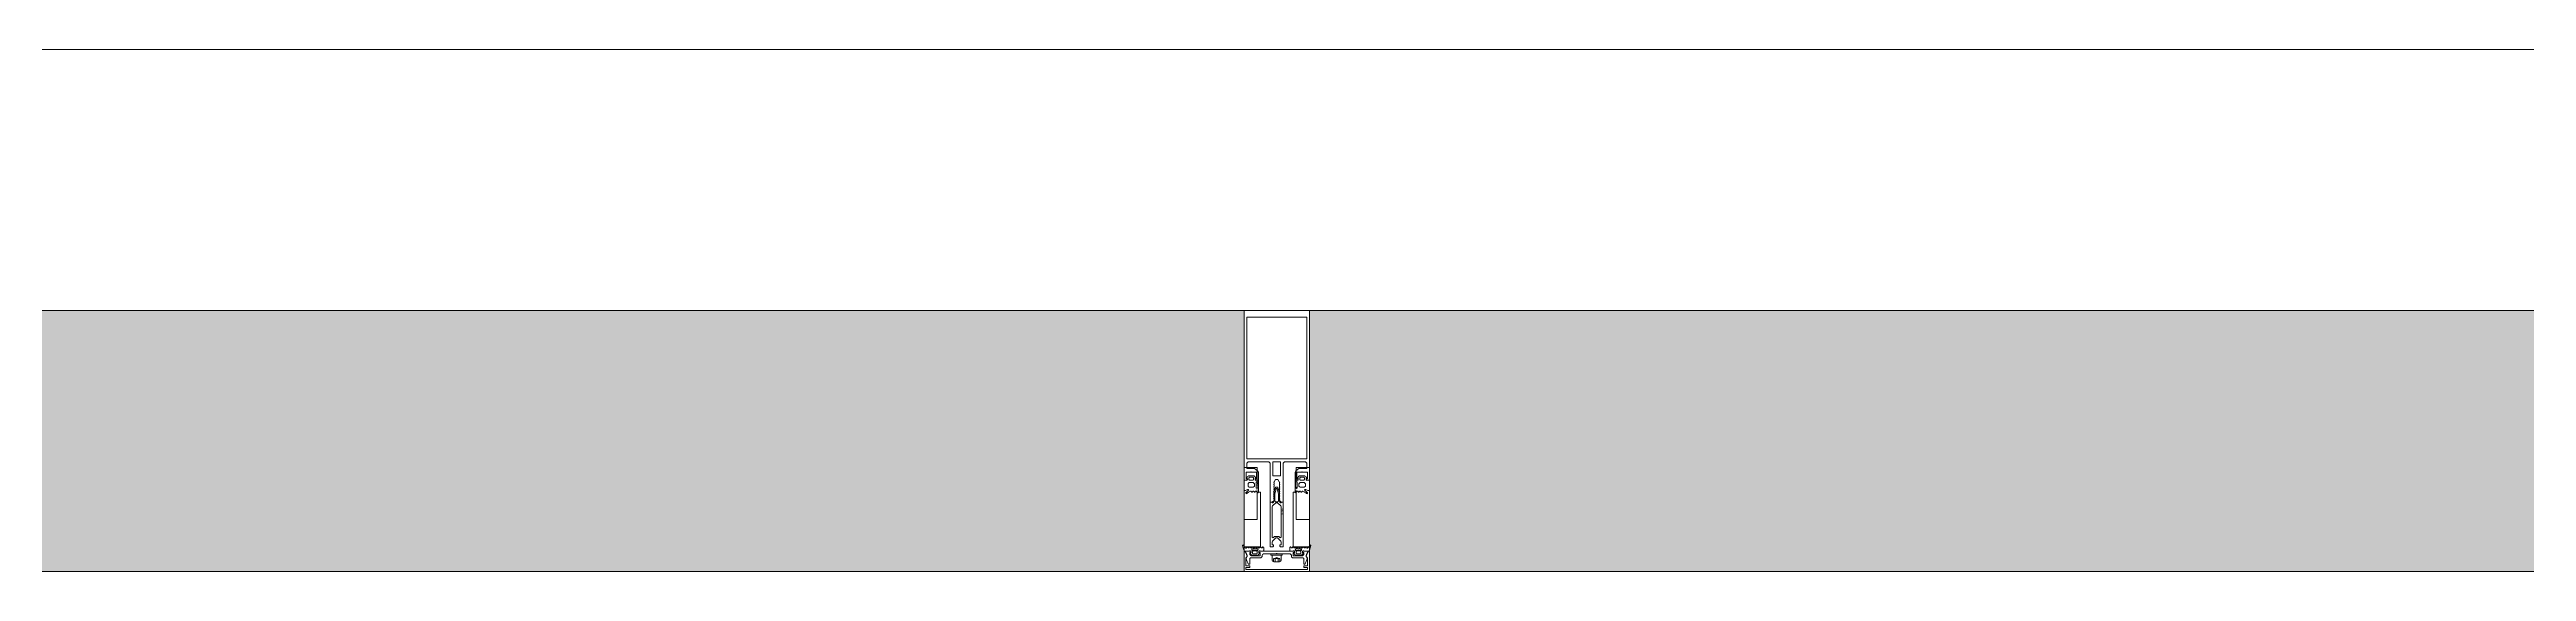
# Model space of a CAD drawing. Header units: millimetres. Extents: x -68946 to 690821, y -552984 to 293768.
# Drawn here: x 121823 to 123720, y -218781 to -218381 of the extents above; entities that cross this region are included whole.
import ezdxf

# ---------------------------------------------------------------- set-up
doc = ezdxf.new("R2010")
doc.units = ezdxf.units.MM
doc.linetypes.add('ADSK_Линия сетки', pattern=[2500, 2000, -250, 0, -250])
for name, color, linetype, lineweight in [('A-FLOR-____-OTLN', 250, 'Continuous', 9), ('A-GLAZ-____-OTLN', 250, 'Continuous', 5), ('A-GLAZ-CURT-OTLN', 250, 'Continuous', 5), ('A-GLAZ-CWMG-MCUT', 250, 'Continuous', 9), ('A-GLAZ-CWMG-OTLN', 250, 'Continuous', 5), ('G-XREF-____-OTLN', 250, 'Continuous', 9), ('I-WALL-____-OTLN', 250, 'Continuous', 9), ('S-GRID-____-OTLN', 250, 'Continuous', 9)]:
    doc.layers.add(name, color=color, linetype=linetype, lineweight=lineweight)
doc.styles.add('Arial', font='arial.ttf', dxfattribs={"height": 1})

# ---------------------------------------------------------------- blocks, each defined once
blk = doc.blocks.new('PNS_Панель прямоугольная2 - Нр_Стекло - 40мм-V46-АР1_Маркировочный план 3 этажа секция 2_3')
at = {"layer": 'A-GLAZ-____-OTLN'}
h = blk.add_hatch(dxfattribs=at)
h.set_pattern_fill('FP_28', color=256, style=0, pattern_type=2)
h.set_pattern_definition([(45, (-94292.5, -39714.82), (-282.8427, 282.8427), [200, -600]), (45, (-94492.5, -39814.82), (-282.8427, 282.8427), [600, -200]), (45, (-94092.5, -39914.82), (-282.8427, 282.8427), [200, -600])])
h.paths.add_polyline_path([(-492.5, 28.1), (-495.2, 28.1), (-494.2, 30)])
h.paths.add_polyline_path([(-502.5, 0), (-492.5, 0), (-492.5, 24.3), (-495.2, 22.9), (-495.5, 25.7), (-492.5, 26.2), (-494.2, 27.5), (-492.5, 28.1), (-492.5, 40), (-502.5, 40), (-501.8, 30), (-500.5, 27.5), (-500.5, 26.6), (-500.8, 25.4), (-500.5, 24.8), (-502.5, 21)])
h.paths.add_polyline_path([(502.5, 0), (501.8, 21.8), (500.5, 25.2), (500.5, 25.7), (500.5, 26.6), (500.6, 27.7), (502.5, 30), (502.5, 40), (492.5, 40), (492.5, 28.1), (495.5, 27), (492.5, 26.2), (495.5, 25.7), (495.2, 22.9), (492.5, 24.3), (492.5, 0)])
h.paths.add_polyline_path([(495.5, 27.5), (492.5, 28.1), (494.2, 30), (495.2, 28.1)])
for p, q in [((-502.5, 40), (-492.5, 40)), ((-502.5, 29.1), (-502.5, 40)), ((492.5, 40), (502.5, 40)), ((502.5, 40), (502.5, 29.1)), ((-502.5, 0), (-502.5, 22.3)), ((502.5, 22.3), (502.5, 0)), ((-502.5, 0), (-492.5, 0)), ((-492.5, 0), (-502.5, 0)), ((492.5, 0), (502.5, 0)), ((502.5, 0), (492.5, 0))]:
    blk.add_line(p, q, dxfattribs=at)
blk = doc.blocks.new('Прямоугольный импост - Рядовой 50х200-40428490-АР1_Маркировочный план 3 этажа секция 2_3')
at = {"layer": 'A-GLAZ-CWMG-OTLN'}
blk.add_hatch(color=10, dxfattribs=at).paths.add_polyline_path([(82100, 39775), (83085, 39775.2), (83085, 39975), (82100, 39975), (82100, 39775.2)])
at = {"layer": 'A-GLAZ-CWMG-MCUT', "lineweight": 5}
for p, q in [((83085, 39975), (82100, 39975)), ((82100, 39975), (82100, 39842.9)), ((83085, 39842.9), (83085, 39975)), ((82100, 39839.2), (82100, 39775)), ((83085, 39775), (83085, 39839.2)), ((82100, 39775), (83085, 39775))]:
    blk.add_line(p, q, dxfattribs=at)
blk = doc.blocks.new('PNS_Панель прямоугольная2 - Нр_Стекло - 40мм-V193-АР1_Маркировочный план 3 этажа секция 2_3')
at = {"layer": 'A-GLAZ-____-OTLN'}
h = blk.add_hatch(dxfattribs=at)
h.set_pattern_fill('FP_149', color=256, style=0, pattern_type=2)
h.set_pattern_definition([(45, (-95340, -39714.82), (-282.8427, 282.8427), [200, -600]), (45, (-95540, -39814.82), (-282.8427, 282.8427), [600, -200]), (45, (-95140, -39914.82), (-282.8427, 282.8427), [200, -600])])
h.paths.add_polyline_path([(-505, 28.1), (-507.7, 28.1), (-506.7, 30)])
h.paths.add_polyline_path([(-515, 0), (-505, 0), (-505, 24.3), (-507.7, 22.9), (-508, 25.7), (-505, 26.2), (-506.7, 27.5), (-505, 28.1), (-505, 40), (-515, 40), (-514.3, 30), (-513, 27.5), (-513, 26.6), (-513.3, 25.4), (-513, 24.8), (-515, 21)])
h.paths.add_polyline_path([(505, 0), (515, 0), (514.3, 21.8), (513, 25.2), (513, 25.7), (513, 26.6), (513.1, 27.7), (515, 30), (515, 40), (505, 40), (505, 28.1), (508, 27), (505, 26.2), (508, 25.7), (507.7, 22.9), (505, 24.3), (505, 21)])
h.paths.add_polyline_path([(508, 27.5), (505, 28.1), (506.7, 30), (507.7, 28.1)])
for p, q in [((-515, 40), (-505, 40)), ((-515, 29.1), (-515, 40)), ((505, 40), (515, 40)), ((515, 40), (515, 29.1)), ((-515, 0), (-515, 22.3)), ((515, 22.3), (515, 0)), ((-515, 0), (-505, 0)), ((-505, 0), (-515, 0)), ((505, 0), (515, 0)), ((515, 0), (505, 0))]:
    blk.add_line(p, q, dxfattribs=at)
blk = doc.blocks.new('Прямоугольный импост - Рядовой 50х200-40428489-АР1_Маркировочный план 3 этажа секция 2_3')
at = {"layer": 'A-GLAZ-CWMG-OTLN'}
blk.add_hatch(color=10, dxfattribs=at).paths.add_polyline_path([(85205, 39775), (85205, 39975), (84195, 39975), (84195, 39775), (85204.9, 39775)])
at = {"layer": 'A-GLAZ-CWMG-MCUT', "lineweight": 5}
for p, q in [((85205, 39975), (84195, 39975)), ((84195, 39975), (84195, 39842.9)), ((85205, 39842.9), (85205, 39975)), ((84195, 39839.2), (84195, 39775)), ((85205, 39775), (85205, 39839.2)), ((84195, 39775), (85205, 39775))]:
    blk.add_line(p, q, dxfattribs=at)
blk = doc.blocks.new('Прямоугольный импост - 200_dwg-V195-АР1_Маркировочный план 3 этажа секция 2_3')
at = {"layer": 'G-XREF-____-OTLN'}
for p, q in [((227994.2, 196719.5), (227998.7, 196719.5)), ((227995.2, 196719.5), (227995.2, 196721.8)), ((227997.7, 196719.5), (227997.7, 196721.8))]:
    blk.add_line(p, q, dxfattribs=at)
at = {"layer": 'G-XREF-____-OTLN', "flags": 128}
for points in [[(227991.5, 196795), (227991.5, 196765), (227993, 196765), (227994.5, 196766.5), (227994.5, 196767.5), (227994, 196767.8), (227994.5, 196768.1), (227994.5, 196769.3), (227994, 196769.6), (227994.5, 196769.9), (227994.5, 196771.1), (227994, 196771.4), (227994.5, 196771.7), (227994.5, 196772.9), (227994, 196773.2), (227994.5, 196773.5), (227994.5, 196774.7), (227994, 196775), (227994.5, 196775.3), (227994.5, 196776.5), (227994, 196776.8), (227994.5, 196777.1), (227994.5, 196778.3), (227994, 196778.6), (227994.5, 196778.9), (227994.5, 196780.1), (227994, 196780.4), (227994.6, 196780.7), (227995.6, 196782.5), (227997.3, 196782.5), (227998.3, 196780.7), (227999, 196780.4), (227998.5, 196780.1), (227998.5, 196778.9), (227999, 196778.6), (227998.5, 196778.3), (227998.5, 196777.1), (227999, 196776.8), (227998.5, 196776.5), (227998.5, 196775.3), (227999, 196775), (227998.5, 196774.7), (227998.5, 196773.5), (227999, 196773.2), (227998.5, 196772.9), (227998.5, 196771.7), (227999, 196771.4), (227998.5, 196771.1), (227998.5, 196769.9), (227999, 196769.6), (227998.5, 196769.3), (227998.5, 196768.1), (227999, 196767.8), (227998.5, 196767.5), (227998.5, 196766.5), (228000, 196765), (228001.5, 196765), (228001.5, 196795), (228002.5, 196796), (228018.5, 196796), (228019.5, 196795), (228019.5, 196791), (228013.6, 196791), (228013.5, 196790.9), (228011.1, 196789.2), (228010.5, 196788), (228010.5, 196782), (228012.5, 196782), (228013, 196782.5), (228013, 196783), (228012, 196783), (228012, 196788), (228015.7, 196788), (228016, 196788.3), (228016.3, 196788), (228020, 196788), (228020, 196783), (228019, 196783), (228019, 196782.5), (228019.5, 196782), (228021.5, 196782), (228021.5, 196912), (227971.5, 196912), (227971.5, 196782), (227973.5, 196782), (227974, 196782.5), (227974, 196783), (227973, 196783), (227973, 196788), (227976.7, 196788), (227977, 196788.3), (227977.3, 196788), (227981, 196788), (227981, 196783), (227980, 196783), (227980, 196782.5), (227980.5, 196782), (227982.5, 196782), (227982.5, 196788), (227981.8, 196789.2), (227979.4, 196790.9), (227979.3, 196791), (227973.5, 196791), (227973.5, 196795), (227974.5, 196796), (227990.5, 196796)], [(227973.5, 196907), (227973.5, 196798.3), (228019.5, 196798.3), (228019.5, 196907)], [(227993.5, 196796), (227993.5, 196785.3), (227999.5, 196785.3), (227999.5, 196796)], [(227980.8, 196775.9), (227982, 196775.9), (227982, 196780.6), (227980.8, 196780.6)], [(227998.7, 196771.5), (227998.7, 196771.2), (227998.5, 196771.1), (227998.4, 196766.2), (227998.9, 196765.1), (227999.4, 196764.5), (227999.6, 196764.5), (228000, 196764.5), (228000, 196764.8), (228000.2, 196765), (228001.5, 196765), (228001.5, 196731), (227999.5, 196731), (227999, 196731.5), (227999, 196732.5), (228000, 196732.5), (228000, 196734.5), (227999.7, 196735.2), (227997.2, 196737.7), (227995.7, 196737.7), (227993.2, 196735.2), (227993, 196734.5), (227993, 196732.5), (227994, 196732.5), (227994, 196731.5), (227993.5, 196731), (227991.5, 196731), (227991.5, 196765), (227992.8, 196765), (227993, 196764.8), (227993, 196764.5), (227993.3, 196764.5), (227993.5, 196764.5), (227994, 196765.1), (227994.5, 196766.2), (227994.4, 196771.1), (227994.3, 196771.2), (227994.3, 196771.5), (227994.4, 196771.6), (227994.4, 196772.4), (227995.5, 196776.3), (227995.6, 196776.5), (227997.3, 196776.5), (227997.4, 196776.3), (227998.5, 196772.4), (227998.5, 196771.6)], [(227997.8, 196765.9), (227997.9, 196771.2), (227996.9, 196775.5), (227996, 196775.5), (227995, 196771.2), (227995.1, 196765.9), (227995.8, 196765.4), (227997.1, 196765.4)], [(228012.1, 196775.9), (228010.9, 196775.9), (228010.9, 196780.6), (228012.1, 196780.6)], [(227998.2, 196738.7), (227999.1, 196737.9), (228000, 196738.2), (228000, 196761.5), (227999.7, 196762.2), (227997.2, 196764.7), (227995.7, 196764.7), (227993.2, 196762.2), (227993, 196761.5), (227993, 196738.2), (227993.8, 196737.9), (227994.7, 196738.7)], [(227982.1, 196728.2), (227982.1, 196729.4), (227977.4, 196729.4), (227977.4, 196728.2)], [(228010.8, 196728.2), (228010.8, 196729.4), (228015.5, 196729.4), (228015.5, 196728.2)], [(227992, 196724.5), (227992, 196725.4), (228000.6, 196725.4), (228000.6, 196724.5)]]:
    blk.add_lwpolyline(points, close=True, dxfattribs=at)
for points in [[(227971.7, 196782), (227971.6, 196781.9), (227971.6, 196781.9), (227971.5, 196781.8), (227971.5, 196781.8)], [(227971.5, 196781.8), (227971.5, 196779.9), (227971.5, 196778), (227971.5, 196776.1), (227971.5, 196774.3)], [(227971.5, 196774.3), (227971.5, 196774.2), (227971.6, 196774.1), (227971.7, 196774), (227971.8, 196774)], [(227972.8, 196782), (227972.5, 196782), (227972.2, 196782), (227971.9, 196782), (227971.7, 196782)], [(227971.8, 196774), (227972, 196774), (227972.2, 196774), (227972.4, 196774), (227972.6, 196774)], [(227971.9, 196730.8), (227984, 196730.8), (227984, 196772.8), (227982.5, 196772.8)], [(227972.6, 196774), (227973.1, 196774.2), (227973.7, 196774.5), (227974.2, 196774.7), (227974.7, 196774.9)], [(227975.1, 196774.5), (227974.5, 196774), (227973.9, 196773.4), (227973.3, 196772.9), (227972.7, 196772.4)], [(227972.7, 196772.4), (227972.8, 196772.2), (227973, 196772), (227973.1, 196771.8), (227973.2, 196771.5)], [(227973.1, 196781.8), (227973.1, 196781.9), (227973, 196781.9), (227972.9, 196781.9), (227972.8, 196782)], [(227973.9, 196782.1), (227973.7, 196782), (227973.5, 196781.9), (227973.3, 196781.9), (227973.1, 196781.8)], [(227973.2, 196771.5), (227973.6, 196771.8), (227973.9, 196772.1), (227974.2, 196772.3), (227974.6, 196772.6)], [(227974.5, 196785), (227974.2, 196784.7), (227973.9, 196784.4), (227973.6, 196784.1), (227973.3, 196783.8)], [(227973.3, 196783.8), (227973.3, 196783.7), (227973.4, 196783.6), (227973.4, 196783.6), (227973.5, 196783.5)], [(227973.5, 196783.5), (227973.5, 196783.5), (227973.6, 196783.5), (227973.6, 196783.5), (227973.7, 196783.5)], [(227973.7, 196783.5), (227973.7, 196783.4), (227973.8, 196783.4), (227973.8, 196783.3), (227973.9, 196783.3)], [(227973.9, 196783.3), (227973.9, 196783), (227973.9, 196782.7), (227973.9, 196782.4), (227973.9, 196782.1)], [(227974.9, 196785.2), (227974.8, 196785.1), (227974.7, 196785.1), (227974.6, 196785.1), (227974.5, 196785)], [(227974.5, 196779.3), (227974.7, 196779.5), (227975, 196779.8), (227975.2, 196780), (227975.5, 196780.3)], [(227974.5, 196777.5), (227974.5, 196777.9), (227974.5, 196778.4), (227974.5, 196778.8), (227974.5, 196779.3)], [(227975.5, 196776.5), (227975.2, 196776.7), (227975, 196777), (227974.7, 196777.2), (227974.5, 196777.5)], [(227974.6, 196772.6), (227975, 196772.8), (227975.5, 196773.1), (227975.9, 196773.4), (227976.4, 196773.6)], [(227974.7, 196774.9), (227974.8, 196774.8), (227974.9, 196774.7), (227975, 196774.6), (227975.1, 196774.5)], [(227979, 196785.2), (227978, 196785.2), (227977, 196785.2), (227975.9, 196785.2), (227974.9, 196785.2)], [(227975.2, 196783.7), (227975.3, 196783.8), (227975.4, 196783.9), (227975.5, 196784), (227975.7, 196784.2)], [(227975.2, 196782.5), (227975.2, 196782.8), (227975.2, 196783.1), (227975.2, 196783.4), (227975.2, 196783.7)], [(227975.7, 196782), (227975.5, 196782.1), (227975.4, 196782.2), (227975.3, 196782.3), (227975.2, 196782.5)], [(227975.5, 196780.3), (227976.2, 196780.3), (227977, 196780.3), (227977.7, 196780.3), (227978.5, 196780.3)], [(227978.5, 196776.5), (227977.7, 196776.5), (227977, 196776.5), (227976.2, 196776.5), (227975.5, 196776.5)], [(227975.7, 196784.2), (227976.3, 196784.2), (227977, 196784.2), (227977.6, 196784.2), (227978.3, 196784.2)], [(227978.3, 196782), (227977.6, 196782), (227977, 196782), (227976.3, 196782), (227975.7, 196782)], [(227976.4, 196773.6), (227976.5, 196773.6), (227976.6, 196773.6), (227976.7, 196773.6), (227976.8, 196773.5)], [(227976.8, 196773.5), (227976.9, 196773.4), (227977, 196773.2), (227977.1, 196773), (227977.3, 196772.8)], [(227977.3, 196772.8), (227977.4, 196772.8), (227977.5, 196772.8), (227977.6, 196772.8), (227977.8, 196772.8)], [(227977.8, 196772.8), (227977.9, 196773), (227978, 196773.2), (227978.1, 196773.4), (227978.3, 196773.5)], [(227978.3, 196784.2), (227978.4, 196784), (227978.5, 196783.9), (227978.6, 196783.8), (227978.8, 196783.7)], [(227978.8, 196782.5), (227978.6, 196782.3), (227978.5, 196782.2), (227978.4, 196782.1), (227978.3, 196782)], [(227978.3, 196773.5), (227978.4, 196773.5), (227978.5, 196773.5), (227978.6, 196773.5), (227978.8, 196773.5)], [(227978.5, 196780.3), (227978.7, 196780), (227979, 196779.8), (227979.2, 196779.5), (227979.5, 196779.3)], [(227979.5, 196777.5), (227979.2, 196777.2), (227979, 196777), (227978.7, 196776.7), (227978.5, 196776.5)], [(227978.8, 196783.7), (227978.8, 196783.4), (227978.8, 196783.1), (227978.8, 196782.8), (227978.8, 196782.5)], [(227978.8, 196773.5), (227978.9, 196773.4), (227979, 196773.2), (227979.1, 196773), (227979.3, 196772.8)], [(227979.4, 196785), (227979.3, 196785.1), (227979.2, 196785.1), (227979.1, 196785.1), (227979, 196785.2)], [(227979.3, 196772.8), (227979.4, 196772.8), (227979.5, 196772.8), (227979.6, 196772.8), (227979.8, 196772.8)], [(227980.6, 196783.8), (227980.3, 196784.1), (227980, 196784.4), (227979.7, 196784.7), (227979.4, 196785)], [(227979.5, 196779.3), (227979.5, 196778.8), (227979.5, 196778.4), (227979.5, 196777.9), (227979.5, 196777.5)], [(227979.8, 196772.8), (227979.9, 196773), (227980, 196773.2), (227980.1, 196773.4), (227980.3, 196773.5)], [(227980.1, 196783.3), (227980.1, 196783.3), (227980.2, 196783.4), (227980.2, 196783.4), (227980.3, 196783.5)], [(227980.1, 196782.1), (227980.1, 196782.4), (227980.1, 196782.7), (227980.1, 196783), (227980.1, 196783.3)], [(227980.8, 196781.8), (227980.6, 196781.9), (227980.4, 196781.9), (227980.2, 196782), (227980.1, 196782.1)], [(227980.3, 196783.5), (227980.3, 196783.5), (227980.4, 196783.5), (227980.4, 196783.5), (227980.5, 196783.5)], [(227980.3, 196773.5), (227980.4, 196773.5), (227980.5, 196773.6), (227980.6, 196773.6), (227980.7, 196773.6)], [(227980.5, 196783.5), (227980.5, 196783.6), (227980.5, 196783.6), (227980.6, 196783.7), (227980.6, 196783.8)], [(227980.7, 196773.6), (227981, 196773.3), (227981.3, 196773), (227981.6, 196772.7), (227981.9, 196772.4)], [(227981.1, 196782), (227981, 196781.9), (227980.9, 196781.9), (227980.8, 196781.9), (227980.8, 196781.8)], [(227982.3, 196782), (227982, 196782), (227981.7, 196782), (227981.4, 196782), (227981.1, 196782)], [(227981.9, 196772.4), (227982.1, 196772.4), (227982.2, 196772.5), (227982.3, 196772.5), (227982.5, 196772.6)], [(227982.5, 196781.8), (227982.4, 196781.8), (227982.4, 196781.9), (227982.3, 196781.9), (227982.3, 196782)], [(227982.5, 196772.6), (227982.5, 196774.9), (227982.5, 196777.2), (227982.5, 196779.5), (227982.5, 196781.8)], [(228021.1, 196730.8), (228009, 196730.8), (228009, 196772.8), (228010.5, 196772.8)], [(228010.7, 196782), (228010.6, 196781.9), (228010.6, 196781.9), (228010.5, 196781.8), (228010.5, 196781.8)], [(228010.5, 196781.8), (228010.5, 196779.5), (228010.5, 196777.2), (228010.5, 196774.9), (228010.5, 196772.6)], [(228010.5, 196772.6), (228010.6, 196772.5), (228010.7, 196772.5), (228010.8, 196772.4), (228011, 196772.4)], [(228011.8, 196782), (228011.5, 196782), (228011.2, 196782), (228010.9, 196782), (228010.7, 196782)], [(228011, 196772.4), (228011.3, 196772.7), (228011.6, 196773), (228011.9, 196773.3), (228012.2, 196773.6)], [(228012.1, 196781.8), (228012.1, 196781.9), (228012, 196781.9), (228011.9, 196781.9), (228011.8, 196782)], [(228012.9, 196782.1), (228012.7, 196782), (228012.5, 196781.9), (228012.3, 196781.9), (228012.1, 196781.8)], [(228012.2, 196773.6), (228012.3, 196773.6), (228012.4, 196773.6), (228012.5, 196773.5), (228012.6, 196773.5)], [(228013.5, 196785), (228013.2, 196784.7), (228012.9, 196784.4), (228012.6, 196784.1), (228012.3, 196783.8)], [(228012.3, 196783.8), (228012.3, 196783.7), (228012.4, 196783.6), (228012.4, 196783.6), (228012.5, 196783.5)], [(228012.5, 196783.5), (228012.5, 196783.5), (228012.6, 196783.5), (228012.6, 196783.5), (228012.7, 196783.5)], [(228012.6, 196773.5), (228012.8, 196773.4), (228012.9, 196773.2), (228013, 196773), (228013.2, 196772.8)], [(228012.7, 196783.5), (228012.7, 196783.4), (228012.8, 196783.4), (228012.8, 196783.3), (228012.9, 196783.3)], [(228012.9, 196783.3), (228012.9, 196783), (228012.9, 196782.7), (228012.9, 196782.4), (228012.9, 196782.1)], [(228013.2, 196772.8), (228013.3, 196772.8), (228013.4, 196772.8), (228013.5, 196772.8), (228013.6, 196772.8)], [(228013.9, 196785.2), (228013.8, 196785.1), (228013.7, 196785.1), (228013.6, 196785.1), (228013.5, 196785)], [(228013.5, 196779.3), (228013.7, 196779.5), (228014, 196779.8), (228014.2, 196780), (228014.5, 196780.3)], [(228013.5, 196777.5), (228013.5, 196777.9), (228013.5, 196778.4), (228013.5, 196778.8), (228013.5, 196779.3)], [(228014.5, 196776.5), (228014.2, 196776.7), (228014, 196777), (228013.7, 196777.2), (228013.5, 196777.5)], [(228013.6, 196772.8), (228013.8, 196773), (228013.9, 196773.2), (228014, 196773.4), (228014.2, 196773.5)], [(228018, 196785.2), (228017, 196785.2), (228016, 196785.2), (228014.9, 196785.2), (228013.9, 196785.2)], [(228014.2, 196783.7), (228014.3, 196783.8), (228014.4, 196783.9), (228014.5, 196784), (228014.7, 196784.2)], [(228014.2, 196782.5), (228014.2, 196782.8), (228014.2, 196783.1), (228014.2, 196783.4), (228014.2, 196783.7)], [(228014.7, 196782), (228014.5, 196782.1), (228014.4, 196782.2), (228014.3, 196782.3), (228014.2, 196782.5)], [(228014.2, 196773.5), (228014.3, 196773.5), (228014.4, 196773.5), (228014.5, 196773.5), (228014.6, 196773.5)], [(228014.5, 196780.3), (228015.2, 196780.3), (228016, 196780.3), (228016.7, 196780.3), (228017.5, 196780.3)], [(228017.5, 196776.5), (228016.7, 196776.5), (228016, 196776.5), (228015.2, 196776.5), (228014.5, 196776.5)], [(228014.6, 196773.5), (228014.8, 196773.4), (228014.9, 196773.2), (228015, 196773), (228015.2, 196772.8)], [(228014.7, 196784.2), (228015.3, 196784.2), (228016, 196784.2), (228016.6, 196784.2), (228017.3, 196784.2)], [(228017.3, 196782), (228016.6, 196782), (228016, 196782), (228015.3, 196782), (228014.7, 196782)], [(228015.2, 196772.8), (228015.3, 196772.8), (228015.4, 196772.8), (228015.5, 196772.8), (228015.6, 196772.8)], [(228015.6, 196772.8), (228015.8, 196773), (228015.9, 196773.2), (228016, 196773.4), (228016.2, 196773.5)], [(228016.2, 196773.5), (228016.2, 196773.6), (228016.3, 196773.6), (228016.4, 196773.6), (228016.5, 196773.6)], [(228016.5, 196773.6), (228017, 196773.4), (228017.4, 196773.1), (228017.9, 196772.8), (228018.3, 196772.6)], [(228017.3, 196784.2), (228017.4, 196784), (228017.5, 196783.9), (228017.6, 196783.8), (228017.8, 196783.7)], [(228017.8, 196782.5), (228017.6, 196782.3), (228017.5, 196782.2), (228017.4, 196782.1), (228017.3, 196782)], [(228017.5, 196780.3), (228017.7, 196780), (228018, 196779.8), (228018.2, 196779.5), (228018.5, 196779.3)], [(228018.5, 196777.5), (228018.2, 196777.2), (228018, 196777), (228017.7, 196776.7), (228017.5, 196776.5)], [(228017.8, 196783.7), (228017.8, 196783.4), (228017.8, 196783.1), (228017.8, 196782.8), (228017.8, 196782.5)], [(228017.8, 196774.5), (228017.9, 196774.6), (228018, 196774.7), (228018.1, 196774.8), (228018.2, 196774.9)], [(228020.2, 196772.4), (228019.6, 196772.9), (228019, 196773.4), (228018.4, 196774), (228017.8, 196774.5)], [(228018.4, 196785), (228018.3, 196785.1), (228018.2, 196785.1), (228018.1, 196785.1), (228018, 196785.2)], [(228018.2, 196774.9), (228018.7, 196774.7), (228019.2, 196774.5), (228019.8, 196774.2), (228020.3, 196774)], [(228018.3, 196772.6), (228018.7, 196772.3), (228019, 196772.1), (228019.3, 196771.8), (228019.7, 196771.5)], [(228019.6, 196783.8), (228019.3, 196784.1), (228019, 196784.4), (228018.7, 196784.7), (228018.4, 196785)], [(228018.5, 196779.3), (228018.5, 196778.8), (228018.5, 196778.4), (228018.5, 196777.9), (228018.5, 196777.5)], [(228019.1, 196783.3), (228019.1, 196783.3), (228019.2, 196783.4), (228019.2, 196783.4), (228019.3, 196783.5)], [(228019.1, 196782.1), (228019.1, 196782.4), (228019.1, 196782.7), (228019.1, 196783), (228019.1, 196783.3)], [(228019.8, 196781.8), (228019.6, 196781.9), (228019.4, 196781.9), (228019.2, 196782), (228019.1, 196782.1)], [(228019.3, 196783.5), (228019.3, 196783.5), (228019.4, 196783.5), (228019.4, 196783.5), (228019.5, 196783.5)], [(228019.5, 196783.5), (228019.5, 196783.6), (228019.5, 196783.6), (228019.6, 196783.7), (228019.6, 196783.8)], [(228019.7, 196771.5), (228019.8, 196771.8), (228020, 196772), (228020.1, 196772.2), (228020.2, 196772.4)], [(228020.1, 196782), (228020, 196781.9), (228019.9, 196781.9), (228019.8, 196781.9), (228019.8, 196781.8)], [(228021.3, 196782), (228021, 196782), (228020.7, 196782), (228020.4, 196782), (228020.1, 196782)], [(228020.3, 196774), (228020.5, 196774), (228020.7, 196774), (228020.9, 196774), (228021.2, 196774)], [(228021.2, 196774), (228021.2, 196774), (228021.3, 196774.1), (228021.4, 196774.2), (228021.5, 196774.3)], [(228021.5, 196781.8), (228021.4, 196781.8), (228021.4, 196781.9), (228021.3, 196781.9), (228021.3, 196782)], [(228021.5, 196774.3), (228021.5, 196776.1), (228021.5, 196778), (228021.5, 196779.9), (228021.5, 196781.8)], [(227970.6, 196732.3), (227970.5, 196732.2), (227970.4, 196732.1), (227970.3, 196732), (227970.2, 196731.8)], [(227970.2, 196731.8), (227970.5, 196730.9), (227970.8, 196730), (227971.1, 196729.1), (227971.5, 196728.2)], [(227972.7, 196729.8), (227972.2, 196730.4), (227971.7, 196731), (227971.2, 196731.6), (227970.6, 196732.3)], [(227973.2, 196729.8), (227973.1, 196729.8), (227973, 196729.8), (227972.8, 196729.8), (227972.7, 196729.8)], [(227973.7, 196730.8), (227973.6, 196730.5), (227973.5, 196730.3), (227973.3, 196730), (227973.2, 196729.8)], [(227974.2, 196730.8), (227974.1, 196730.8), (227973.9, 196730.8), (227973.8, 196730.8), (227973.7, 196730.8)], [(227974.7, 196730.1), (227974.6, 196730.2), (227974.5, 196730.4), (227974.3, 196730.6), (227974.2, 196730.8)], [(227975.2, 196730.1), (227975.1, 196730.1), (227975, 196730.1), (227974.8, 196730.1), (227974.7, 196730.1)], [(227975.7, 196730.8), (227975.6, 196730.6), (227975.5, 196730.4), (227975.3, 196730.2), (227975.2, 196730.1)], [(227976.2, 196730.8), (227976.1, 196730.8), (227976, 196730.8), (227975.8, 196730.8), (227975.7, 196730.8)], [(227976.7, 196730.1), (227976.6, 196730.2), (227976.5, 196730.4), (227976.3, 196730.6), (227976.2, 196730.8)], [(227977.2, 196730.1), (227977.1, 196730.1), (227977, 196730.1), (227976.8, 196730.1), (227976.7, 196730.1)], [(227977.7, 196730.8), (227977.6, 196730.6), (227977.5, 196730.4), (227977.3, 196730.2), (227977.2, 196730.1)], [(227978.2, 196730.8), (227978.1, 196730.8), (227978, 196730.8), (227977.8, 196730.8), (227977.7, 196730.8)], [(227978.7, 196730.1), (227978.6, 196730.2), (227978.5, 196730.4), (227978.3, 196730.6), (227978.2, 196730.8)], [(227979.2, 196730.1), (227979.1, 196730.1), (227979, 196730.1), (227978.8, 196730.1), (227978.7, 196730.1)], [(227979.7, 196730.8), (227979.6, 196730.6), (227979.5, 196730.4), (227979.3, 196730.2), (227979.2, 196730.1)], [(227980.2, 196730.8), (227980.1, 196730.8), (227980, 196730.8), (227979.8, 196730.8), (227979.7, 196730.8)], [(227980.7, 196730.1), (227980.6, 196730.2), (227980.5, 196730.4), (227980.3, 196730.6), (227980.2, 196730.8)], [(227981.2, 196730.1), (227981.1, 196730.1), (227981, 196730.1), (227980.8, 196730.1), (227980.7, 196730.1)], [(227981.7, 196730.8), (227981.6, 196730.6), (227981.5, 196730.4), (227981.3, 196730.2), (227981.2, 196730.1)], [(227982.2, 196730.8), (227982.1, 196730.8), (227982, 196730.8), (227981.8, 196730.8), (227981.7, 196730.8)], [(227982.7, 196730.1), (227982.6, 196730.2), (227982.5, 196730.4), (227982.3, 196730.6), (227982.2, 196730.8)], [(227983.2, 196730.1), (227983.1, 196730.1), (227983, 196730.1), (227982.8, 196730.1), (227982.7, 196730.1)], [(227983.7, 196730.8), (227983.6, 196730.6), (227983.5, 196730.4), (227983.3, 196730.2), (227983.2, 196730.1)], [(227984.2, 196730.8), (227984.1, 196730.8), (227984, 196730.8), (227983.8, 196730.8), (227983.7, 196730.8)], [(227984.7, 196730.1), (227984.6, 196730.2), (227984.5, 196730.4), (227984.3, 196730.6), (227984.2, 196730.8)], [(227985.2, 196730.1), (227985.1, 196730.1), (227985, 196730.1), (227984.8, 196730.1), (227984.7, 196730.1)], [(227985.7, 196730.8), (227985.6, 196730.6), (227985.5, 196730.4), (227985.3, 196730.2), (227985.2, 196730.1)], [(227986.2, 196730.8), (227986.1, 196730.8), (227986, 196730.8), (227985.8, 196730.8), (227985.7, 196730.8)], [(227986.4, 196730.5), (227986.3, 196730.6), (227986.3, 196730.7), (227986.2, 196730.7), (227986.2, 196730.8)], [(227986.5, 196730.3), (227986.4, 196730.4), (227986.4, 196730.4), (227986.4, 196730.5), (227986.4, 196730.5)], [(227986.5, 196727.9), (227986.5, 196728.5), (227986.5, 196729.1), (227986.5, 196729.7), (227986.5, 196730.3)], [(228006.7, 196730.8), (228006.7, 196730.7), (228006.6, 196730.7), (228006.6, 196730.6), (228006.5, 196730.5)], [(228006.5, 196730.5), (228006.5, 196730.5), (228006.5, 196730.4), (228006.5, 196730.4), (228006.5, 196730.3)], [(228006.5, 196730.3), (228006.5, 196729.7), (228006.5, 196729.1), (228006.5, 196728.5), (228006.5, 196727.9)], [(228007.2, 196730.8), (228007.1, 196730.8), (228007, 196730.8), (228006.8, 196730.8), (228006.7, 196730.8)], [(228007.7, 196730.1), (228007.6, 196730.2), (228007.5, 196730.4), (228007.3, 196730.6), (228007.2, 196730.8)], [(228008.2, 196730.1), (228008.1, 196730.1), (228008, 196730.1), (228007.8, 196730.1), (228007.7, 196730.1)], [(228008.7, 196730.8), (228008.6, 196730.6), (228008.5, 196730.4), (228008.3, 196730.2), (228008.2, 196730.1)], [(228009.2, 196730.8), (228009.1, 196730.8), (228009, 196730.8), (228008.8, 196730.8), (228008.7, 196730.8)], [(228009.7, 196730.1), (228009.6, 196730.2), (228009.5, 196730.4), (228009.3, 196730.6), (228009.2, 196730.8)], [(228010.2, 196730.1), (228010.1, 196730.1), (228010, 196730.1), (228009.8, 196730.1), (228009.7, 196730.1)], [(228010.7, 196730.8), (228010.6, 196730.6), (228010.5, 196730.4), (228010.3, 196730.2), (228010.2, 196730.1)], [(228011.2, 196730.8), (228011.1, 196730.8), (228011, 196730.8), (228010.8, 196730.8), (228010.7, 196730.8)], [(228011.7, 196730.1), (228011.6, 196730.2), (228011.5, 196730.4), (228011.3, 196730.6), (228011.2, 196730.8)], [(228012.2, 196730.1), (228012.1, 196730.1), (228012, 196730.1), (228011.8, 196730.1), (228011.7, 196730.1)], [(228012.7, 196730.8), (228012.6, 196730.6), (228012.5, 196730.4), (228012.3, 196730.2), (228012.2, 196730.1)], [(228013.2, 196730.8), (228013.1, 196730.8), (228013, 196730.8), (228012.8, 196730.8), (228012.7, 196730.8)], [(228013.7, 196730.1), (228013.6, 196730.2), (228013.5, 196730.4), (228013.3, 196730.6), (228013.2, 196730.8)], [(228014.2, 196730.1), (228014.1, 196730.1), (228014, 196730.1), (228013.8, 196730.1), (228013.7, 196730.1)], [(228014.7, 196730.8), (228014.6, 196730.6), (228014.5, 196730.4), (228014.3, 196730.2), (228014.2, 196730.1)], [(228015.2, 196730.8), (228015.1, 196730.8), (228015, 196730.8), (228014.8, 196730.8), (228014.7, 196730.8)], [(228015.7, 196730.1), (228015.6, 196730.2), (228015.5, 196730.4), (228015.3, 196730.6), (228015.2, 196730.8)], [(228016.2, 196730.1), (228016.1, 196730.1), (228016, 196730.1), (228015.8, 196730.1), (228015.7, 196730.1)], [(228016.7, 196730.8), (228016.6, 196730.6), (228016.5, 196730.4), (228016.3, 196730.2), (228016.2, 196730.1)], [(228017.2, 196730.8), (228017.1, 196730.8), (228017, 196730.8), (228016.8, 196730.8), (228016.7, 196730.8)], [(228017.7, 196730.1), (228017.6, 196730.2), (228017.5, 196730.4), (228017.3, 196730.6), (228017.2, 196730.8)], [(228018.2, 196730.1), (228018.1, 196730.1), (228018, 196730.1), (228017.8, 196730.1), (228017.7, 196730.1)], [(228018.7, 196730.8), (228018.6, 196730.6), (228018.5, 196730.4), (228018.3, 196730.2), (228018.2, 196730.1)], [(228019.2, 196730.8), (228019.1, 196730.8), (228019, 196730.8), (228018.8, 196730.8), (228018.7, 196730.8)], [(228019.7, 196729.8), (228019.6, 196730), (228019.5, 196730.3), (228019.3, 196730.5), (228019.2, 196730.8)], [(228020.2, 196729.8), (228020.1, 196729.8), (228019.9, 196729.8), (228019.8, 196729.8), (228019.7, 196729.8)], [(228022.3, 196732.3), (228021.8, 196731.6), (228021.2, 196731), (228020.7, 196730.4), (228020.2, 196729.8)], [(228021.5, 196728.2), (228021.8, 196729.1), (228022.1, 196730), (228022.4, 196730.9), (228022.7, 196731.8)], [(228022.7, 196731.8), (228022.6, 196732), (228022.5, 196732.1), (228022.4, 196732.2), (228022.3, 196732.3)], [(227971.5, 196728.2), (227971.5, 196728.2), (227971.5, 196728.1), (227971.5, 196728.1), (227971.5, 196728)], [(227971.5, 196728), (227971.6, 196727.9), (227971.7, 196727.8), (227971.8, 196727.7), (227971.9, 196727.6)], [(227972.1, 196727.6), (227971.9, 196727.6), (227971.8, 196727.6), (227971.6, 196727.6), (227971.5, 196727.6)], [(227971.5, 196727.6), (227971.5, 196723.8), (227971.5, 196719.9), (227971.5, 196716), (227971.5, 196712.1)], [(227971.5, 196712.1), (227984, 196712.1), (227996.5, 196712.1), (228009, 196712.1), (228021.5, 196712.1)], [(227971.9, 196727.6), (227972.8, 196727.6), (227973.7, 196727.6), (227974.7, 196727.6), (227975.6, 196727.6)], [(227973.9, 196724.3), (227973.4, 196725.1), (227973, 196726), (227972.5, 196726.8), (227972.1, 196727.6)], [(227972.8, 196727.6), (227972.7, 196727.5), (227972.6, 196727.4), (227972.5, 196727.3), (227972.5, 196727.2)], [(227972.5, 196727.2), (227972.8, 196726.5), (227973.2, 196725.7), (227973.5, 196725), (227973.9, 196724.3)], [(227976.3, 196727.6), (227975.4, 196727.6), (227974.5, 196727.6), (227973.6, 196727.6), (227972.8, 196727.6)], [(227972.8, 196722.2), (227973, 196722.5), (227973.3, 196722.8), (227973.5, 196723.1), (227973.8, 196723.4)], [(227972.8, 196716.4), (227972.8, 196717.9), (227972.8, 196719.3), (227972.8, 196720.8), (227972.8, 196722.2)], [(227975.8, 196716.4), (227975, 196716.4), (227974.3, 196716.4), (227973.5, 196716.4), (227972.8, 196716.4)], [(227972.8, 196713.4), (227972.8, 196713.9), (227972.8, 196714.3), (227972.8, 196714.7), (227972.8, 196715.1)], [(227972.8, 196715.1), (227973.5, 196715.1), (227974.3, 196715.1), (227975, 196715.1), (227975.8, 196715.1)], [(228020.2, 196713.4), (228008.3, 196713.4), (227996.5, 196713.4), (227984.6, 196713.4), (227972.8, 196713.4)], [(227973.8, 196723.5), (227973.6, 196723.2), (227973.4, 196722.9), (227973.2, 196722.6), (227973, 196722.3)], [(227973, 196722.3), (227973, 196722.2), (227973, 196722.2), (227973, 196722.1), (227973, 196722)], [(227973, 196722), (227973.4, 196720.9), (227973.9, 196719.7), (227974.3, 196718.6), (227974.8, 196717.4)], [(227973.9, 196724.3), (227973.9, 196724.1), (227973.8, 196723.9), (227973.8, 196723.7), (227973.8, 196723.5)], [(227973.8, 196723.4), (227973.8, 196723.6), (227973.8, 196723.9), (227973.8, 196724.1), (227973.9, 196724.3)], [(227974.8, 196717.4), (227975, 196717.5), (227975.3, 196717.5), (227975.5, 196717.6), (227975.8, 196717.6)], [(227975.6, 196727.6), (227975.7, 196727.7), (227975.8, 196727.7), (227975.9, 196727.7), (227975.9, 196727.8)], [(227975.8, 196724.9), (227975.8, 196725.4), (227975.8, 196725.8), (227975.8, 196726.2), (227975.8, 196726.6)], [(227975.8, 196726.6), (227976, 196726.6), (227976.3, 196726.6), (227976.5, 196726.6), (227976.8, 196726.6)], [(227976.8, 196723.9), (227976.5, 196724.2), (227976.3, 196724.4), (227976, 196724.7), (227975.8, 196724.9)], [(227975.8, 196721.9), (227975.9, 196722.1), (227976, 196722.2), (227976.1, 196722.3), (227976.3, 196722.4)], [(227975.8, 196717.6), (227975.8, 196718.7), (227975.8, 196719.8), (227975.8, 196720.9), (227975.8, 196721.9)], [(227975.8, 196715.1), (227975.8, 196715.5), (227975.8, 196715.8), (227975.8, 196716.1), (227975.8, 196716.4)], [(227975.9, 196727.8), (227976.1, 196727.7), (227976.3, 196727.7), (227976.5, 196727.6), (227976.7, 196727.5)], [(227976.3, 196726.1), (227976.2, 196726), (227976.2, 196726), (227976.1, 196725.9), (227976.1, 196725.8)], [(227976.1, 196725.8), (227976.4, 196725.5), (227976.7, 196725.2), (227977, 196724.9), (227977.3, 196724.6)], [(227976.8, 196727.1), (227976.6, 196727.3), (227976.5, 196727.4), (227976.4, 196727.5), (227976.3, 196727.6)], [(227976.5, 196726.1), (227976.4, 196726.1), (227976.4, 196726.1), (227976.3, 196726.1), (227976.3, 196726.1)], [(227976.3, 196722.4), (227978.3, 196722.4), (227980.3, 196722.4), (227982.3, 196722.4), (227984.3, 196722.4)], [(227976.7, 196726.3), (227976.6, 196726.3), (227976.6, 196726.2), (227976.5, 196726.2), (227976.5, 196726.1)], [(227976.7, 196727.5), (227976.7, 196727.2), (227976.7, 196726.9), (227976.7, 196726.6), (227976.7, 196726.3)], [(227976.8, 196726.6), (227976.8, 196726.8), (227976.8, 196726.9), (227976.8, 196727), (227976.8, 196727.1)], [(227983.5, 196723.9), (227981.8, 196723.9), (227980.1, 196723.9), (227978.4, 196723.9), (227976.8, 196723.9)], [(227977.3, 196724.6), (227977.4, 196724.5), (227977.5, 196724.5), (227977.6, 196724.5), (227977.7, 196724.4)], [(227977.7, 196724.4), (227978.7, 196724.4), (227979.8, 196724.4), (227980.8, 196724.4), (227981.8, 196724.4)], [(227978, 196727.2), (227978.1, 196727.4), (227978.2, 196727.5), (227978.3, 196727.6), (227978.5, 196727.7)], [(227978, 196725.9), (227978, 196726.3), (227978, 196726.6), (227978, 196726.9), (227978, 196727.2)], [(227978.5, 196725.4), (227978.3, 196725.6), (227978.2, 196725.7), (227978.1, 196725.8), (227978, 196725.9)], [(227978.5, 196727.7), (227979.1, 196727.7), (227979.8, 196727.7), (227980.4, 196727.7), (227981.1, 196727.7)], [(227981.1, 196725.4), (227980.4, 196725.4), (227979.8, 196725.4), (227979.1, 196725.4), (227978.5, 196725.4)], [(227981.1, 196727.7), (227981.2, 196727.6), (227981.3, 196727.5), (227981.4, 196727.4), (227981.6, 196727.2)], [(227981.6, 196725.9), (227981.4, 196725.8), (227981.3, 196725.7), (227981.2, 196725.6), (227981.1, 196725.4)], [(227981.6, 196727.2), (227981.6, 196726.9), (227981.6, 196726.6), (227981.6, 196726.3), (227981.6, 196725.9)], [(227981.8, 196724.4), (227981.9, 196724.5), (227982, 196724.5), (227982.1, 196724.5), (227982.2, 196724.6)], [(227982.2, 196724.6), (227982.5, 196724.9), (227982.8, 196725.2), (227983.1, 196725.5), (227983.4, 196725.8)], [(227983.3, 196727.6), (227983.1, 196727.5), (227983, 196727.4), (227982.9, 196727.3), (227982.8, 196727.1)], [(227982.8, 196727.1), (227982.8, 196727), (227982.8, 196726.9), (227982.8, 196726.8), (227982.8, 196726.6)], [(227982.8, 196726.6), (227983, 196726.6), (227983.3, 196726.6), (227983.5, 196726.6), (227983.8, 196726.6)], [(227982.9, 196727.5), (227983, 196727.6), (227983.2, 196727.7), (227983.4, 196727.7), (227983.6, 196727.8)], [(227982.9, 196726.3), (227982.9, 196726.6), (227982.9, 196726.9), (227982.9, 196727.2), (227982.9, 196727.5)], [(227983.1, 196726.1), (227983, 196726.2), (227983, 196726.2), (227982.9, 196726.3), (227982.9, 196726.3)], [(227983.3, 196726.1), (227983.2, 196726.1), (227983.2, 196726.1), (227983.1, 196726.1), (227983.1, 196726.1)], [(228009.7, 196727.6), (228003.1, 196727.6), (227996.5, 196727.6), (227989.9, 196727.6), (227983.3, 196727.6)], [(227983.4, 196725.8), (227983.4, 196725.9), (227983.3, 196726), (227983.3, 196726), (227983.3, 196726.1)], [(227983.8, 196724.2), (227983.7, 196724.2), (227983.6, 196724.1), (227983.5, 196724), (227983.5, 196723.9)], [(227983.6, 196727.8), (227983.6, 196727.7), (227983.7, 196727.7), (227983.8, 196727.7), (227983.9, 196727.6)], [(227983.8, 196726.6), (227983.8, 196726), (227983.8, 196725.4), (227983.8, 196724.8), (227983.8, 196724.2)], [(227983.9, 196727.6), (227984.4, 196727.6), (227985, 196727.6), (227985.6, 196727.6), (227986.2, 196727.6)], [(227984.3, 196722.4), (227984.5, 196722.7), (227984.8, 196722.9), (227985, 196723.2), (227985.3, 196723.4)], [(227985.3, 196724.6), (227985.5, 196724.9), (227985.8, 196725.1), (227986, 196725.4), (227986.3, 196725.6)], [(227985.3, 196723.4), (227985.3, 196723.7), (227985.3, 196724), (227985.3, 196724.3), (227985.3, 196724.6)], [(227986.2, 196727.6), (227986.2, 196727.7), (227986.3, 196727.8), (227986.4, 196727.9), (227986.5, 196727.9)], [(227986.3, 196725.6), (227988.7, 196725.6), (227991.2, 196725.6), (227993.7, 196725.6), (227996.2, 196725.6)], [(227999.9, 196720.7), (227999.9, 196724.5), (227993, 196724.5), (227993, 196720.7)], [(227998.9, 196719.5), (227998.9, 196721.8), (227996.5, 196722.8), (227994, 196721.8), (227994, 196719.5)], [(227996.2, 196725.6), (227996.2, 196725.7), (227996.3, 196725.8), (227996.4, 196725.9), (227996.5, 196725.9)], [(227996.5, 196725.9), (227996.5, 196725.9), (227996.6, 196725.8), (227996.7, 196725.7), (227996.8, 196725.6)], [(227996.8, 196725.6), (227999.2, 196725.6), (228001.7, 196725.6), (228004.2, 196725.6), (228006.7, 196725.6)], [(228006.5, 196727.9), (228006.5, 196727.9), (228006.6, 196727.8), (228006.7, 196727.7), (228006.8, 196727.6)], [(228006.7, 196725.6), (228006.9, 196725.4), (228007.2, 196725.1), (228007.4, 196724.9), (228007.7, 196724.6)], [(228006.8, 196727.6), (228007.3, 196727.6), (228007.9, 196727.6), (228008.5, 196727.6), (228009, 196727.6)], [(228007.7, 196724.6), (228007.7, 196724.3), (228007.7, 196724), (228007.7, 196723.7), (228007.7, 196723.4)], [(228007.7, 196723.4), (228007.9, 196723.2), (228008.2, 196722.9), (228008.4, 196722.7), (228008.7, 196722.4)], [(228008.7, 196722.4), (228010.7, 196722.4), (228012.7, 196722.4), (228014.7, 196722.4), (228016.7, 196722.4)], [(228009, 196727.6), (228009.1, 196727.7), (228009.2, 196727.7), (228009.3, 196727.7), (228009.3, 196727.8)], [(228009.2, 196724.2), (228009.2, 196724.8), (228009.2, 196725.4), (228009.2, 196726), (228009.2, 196726.6)], [(228009.2, 196726.6), (228009.4, 196726.6), (228009.7, 196726.6), (228009.9, 196726.6), (228010.2, 196726.6)], [(228009.5, 196723.9), (228009.4, 196724), (228009.3, 196724.1), (228009.2, 196724.2), (228009.2, 196724.2)], [(228009.3, 196727.8), (228009.5, 196727.7), (228009.7, 196727.7), (228009.9, 196727.6), (228010.1, 196727.5)], [(228009.7, 196726.1), (228009.6, 196726), (228009.6, 196726), (228009.5, 196725.9), (228009.5, 196725.8)], [(228009.5, 196725.8), (228009.8, 196725.5), (228010.1, 196725.2), (228010.4, 196724.9), (228010.7, 196724.6)], [(228016.2, 196723.9), (228014.5, 196723.9), (228012.8, 196723.9), (228011.1, 196723.9), (228009.5, 196723.9)], [(228010.2, 196727.1), (228010, 196727.3), (228009.9, 196727.4), (228009.8, 196727.5), (228009.7, 196727.6)], [(228009.9, 196726.1), (228009.8, 196726.1), (228009.8, 196726.1), (228009.7, 196726.1), (228009.7, 196726.1)], [(228010.1, 196726.3), (228010, 196726.3), (228010, 196726.2), (228009.9, 196726.2), (228009.9, 196726.1)], [(228010.1, 196727.5), (228010.1, 196727.2), (228010.1, 196726.9), (228010.1, 196726.6), (228010.1, 196726.3)], [(228010.2, 196726.6), (228010.2, 196726.8), (228010.2, 196726.9), (228010.2, 196727), (228010.2, 196727.1)], [(228010.7, 196724.6), (228010.8, 196724.5), (228010.9, 196724.5), (228011, 196724.5), (228011.1, 196724.4)], [(228011.1, 196724.4), (228012.1, 196724.4), (228013.2, 196724.4), (228014.2, 196724.4), (228015.2, 196724.4)], [(228011.4, 196727.2), (228011.5, 196727.4), (228011.6, 196727.5), (228011.7, 196727.6), (228011.9, 196727.7)], [(228011.4, 196725.9), (228011.4, 196726.3), (228011.4, 196726.6), (228011.4, 196726.9), (228011.4, 196727.2)], [(228011.9, 196725.4), (228011.7, 196725.6), (228011.6, 196725.7), (228011.5, 196725.8), (228011.4, 196725.9)], [(228011.9, 196727.7), (228012.5, 196727.7), (228013.2, 196727.7), (228013.8, 196727.7), (228014.5, 196727.7)], [(228014.5, 196725.4), (228013.8, 196725.4), (228013.2, 196725.4), (228012.5, 196725.4), (228011.9, 196725.4)], [(228014.5, 196727.7), (228014.6, 196727.6), (228014.7, 196727.5), (228014.8, 196727.4), (228015, 196727.2)], [(228015, 196725.9), (228014.8, 196725.8), (228014.7, 196725.7), (228014.6, 196725.6), (228014.5, 196725.4)], [(228015, 196727.2), (228015, 196726.9), (228015, 196726.6), (228015, 196726.3), (228015, 196725.9)], [(228015.2, 196724.4), (228015.3, 196724.5), (228015.4, 196724.5), (228015.5, 196724.5), (228015.6, 196724.6)], [(228015.6, 196724.6), (228015.9, 196724.9), (228016.2, 196725.2), (228016.5, 196725.5), (228016.8, 196725.8)], [(228016.7, 196727.6), (228016.5, 196727.5), (228016.4, 196727.4), (228016.3, 196727.3), (228016.2, 196727.1)], [(228016.2, 196727.1), (228016.2, 196727), (228016.2, 196726.9), (228016.2, 196726.8), (228016.2, 196726.6)], [(228016.2, 196726.6), (228016.4, 196726.6), (228016.7, 196726.6), (228016.9, 196726.6), (228017.2, 196726.6)], [(228017.2, 196724.9), (228016.9, 196724.7), (228016.7, 196724.4), (228016.4, 196724.2), (228016.2, 196723.9)], [(228016.3, 196727.5), (228016.4, 196727.6), (228016.6, 196727.7), (228016.8, 196727.7), (228017, 196727.8)], [(228016.3, 196726.3), (228016.3, 196726.6), (228016.3, 196726.9), (228016.3, 196727.2), (228016.3, 196727.5)], [(228016.5, 196726.1), (228016.4, 196726.2), (228016.4, 196726.2), (228016.3, 196726.3), (228016.3, 196726.3)], [(228016.7, 196726.1), (228016.6, 196726.1), (228016.6, 196726.1), (228016.5, 196726.1), (228016.5, 196726.1)], [(228020.2, 196727.6), (228019.3, 196727.6), (228018.4, 196727.6), (228017.5, 196727.6), (228016.7, 196727.6)], [(228016.8, 196725.8), (228016.8, 196725.9), (228016.7, 196726), (228016.7, 196726), (228016.7, 196726.1)], [(228016.7, 196722.4), (228016.8, 196722.3), (228016.9, 196722.2), (228017, 196722.1), (228017.2, 196721.9)], [(228017, 196727.8), (228017, 196727.7), (228017.1, 196727.7), (228017.2, 196727.7), (228017.3, 196727.6)], [(228017.2, 196726.6), (228017.2, 196726.2), (228017.2, 196725.8), (228017.2, 196725.4), (228017.2, 196724.9)], [(228017.2, 196721.9), (228017.2, 196720.9), (228017.2, 196719.8), (228017.2, 196718.7), (228017.2, 196717.6)], [(228017.2, 196717.6), (228017.4, 196717.6), (228017.6, 196717.5), (228017.9, 196717.5), (228018.1, 196717.4)], [(228020.2, 196716.4), (228019.4, 196716.4), (228018.7, 196716.4), (228017.9, 196716.4), (228017.2, 196716.4)], [(228017.2, 196716.4), (228017.2, 196716.1), (228017.2, 196715.8), (228017.2, 196715.5), (228017.2, 196715.1)], [(228017.2, 196715.1), (228017.9, 196715.1), (228018.7, 196715.1), (228019.4, 196715.1), (228020.2, 196715.1)], [(228017.3, 196727.6), (228018.2, 196727.6), (228019.2, 196727.6), (228020.1, 196727.6), (228021.1, 196727.6)], [(228018.1, 196717.4), (228018.6, 196718.6), (228019, 196719.7), (228019.5, 196720.9), (228019.9, 196722)], [(228020.8, 196727.6), (228020.4, 196726.8), (228019.9, 196726), (228019.5, 196725.1), (228019, 196724.3)], [(228019, 196724.3), (228019.4, 196725), (228019.7, 196725.7), (228020.1, 196726.5), (228020.4, 196727.2)], [(228019.1, 196723.5), (228019.1, 196723.7), (228019.1, 196723.9), (228019, 196724.1), (228019, 196724.3)], [(228019, 196724.3), (228019.1, 196724.1), (228019.1, 196723.9), (228019.1, 196723.6), (228019.1, 196723.4)], [(228019.9, 196722.3), (228019.7, 196722.6), (228019.5, 196722.9), (228019.3, 196723.2), (228019.1, 196723.5)], [(228019.1, 196723.4), (228019.4, 196723.1), (228019.6, 196722.8), (228019.9, 196722.5), (228020.2, 196722.2)], [(228019.9, 196722), (228019.9, 196722.1), (228019.9, 196722.2), (228019.9, 196722.2), (228019.9, 196722.3)], [(228020.4, 196727.2), (228020.4, 196727.3), (228020.3, 196727.4), (228020.2, 196727.5), (228020.2, 196727.6)], [(228020.2, 196722.2), (228020.2, 196720.8), (228020.2, 196719.3), (228020.2, 196717.9), (228020.2, 196716.4)], [(228020.2, 196715.1), (228020.2, 196714.7), (228020.2, 196714.3), (228020.2, 196713.9), (228020.2, 196713.4)], [(228021.5, 196727.6), (228021.3, 196727.6), (228021.1, 196727.6), (228021, 196727.6), (228020.8, 196727.6)], [(228021.1, 196727.6), (228021.2, 196727.7), (228021.3, 196727.8), (228021.4, 196727.9), (228021.5, 196728)], [(228021.5, 196728), (228021.5, 196728.1), (228021.5, 196728.1), (228021.5, 196728.2), (228021.5, 196728.2)], [(228021.5, 196712.1), (228021.5, 196716), (228021.5, 196719.9), (228021.5, 196723.8), (228021.5, 196727.6)]]:
    blk.add_lwpolyline(points, dxfattribs=at)
at = {"layer": 'G-XREF-____-OTLN'}
for centre, radius, start, end in [((227994.2, 196720.7), 1.19, 180, 270), ((227994.6, 196720.3), 1.67, 68.4728, 111.5272), ((227996.5, 196716.8), 5.2, 76.3644, 103.6356), ((227998.3, 196720.3), 1.67, 68.4728, 111.5272), ((227998.7, 196720.7), 1.19, 270, 0)]:
    blk.add_arc(centre, radius, start, end, dxfattribs=at)
at = {"layer": 'G-XREF-____-OTLN', "color": 7, "char_height": 1, "attachment_point": 1, "line_spacing_factor": 0.941778, "style": 'Arial'}
for s, insert, width, rotation in [('REG 004', (227980.8, 196774.4), 6.868, 90), ('REG 004', (228012.1, 196780.7), 6.868, 270), ('REP 006', (228000.2, 196754.6), 6.685, 90), ('REG 007', (228015.6, 196728.3), 6.868, 180)]:
    blk.add_mtext(s, dxfattribs=dict(at, insert=insert, width=width, rotation=rotation))
at = {"layer": 'G-XREF-____-OTLN', "color": 7, "insert": (227977.3, 196729.4), "char_height": 1, "width": 6.868, "attachment_point": 1, "line_spacing_factor": 0.941778, "style": 'Arial'}
blk.add_mtext('REG 007', dxfattribs=at)
blk = doc.blocks.new('Прямоугольный импост - 42х50х200h-V196-АР1_Маркировочный план 3 этажа секция 2_3')
blk.add_blockref('Прямоугольный импост - 200_dwg-V195-АР1_Маркировочный план 3 этажа секция 2_3', (-227996.5, -196751.8))

msp = doc.modelspace()

# ---------------------------------------------------------------- linework, layer by layer
at = {"layer": 'A-FLOR-____-OTLN', "lineweight": 5}
msp.add_line((127002.9057, -218380.9056), (121702.9057, -218380.9056), dxfattribs=at)
at = {"layer": 'I-WALL-____-OTLN', "lineweight": 15}
for p, q in [((122737.9057, -218580.9056), (122787.9057, -218580.9056)), ((122787.9057, -218780.9056), (122737.9057, -218780.9056))]:
    msp.add_line(p, q, dxfattribs=at)
at = {"layer": 'S-GRID-____-OTLN', "linetype": 'ADSK_Линия сетки'}
msp.add_line((93236.8325, -218580.9286), (184510.8783, -218580.9286), dxfattribs=at)

# ---------------------------------------------------------------- block references
at = {"layer": 'A-GLAZ-CURT-OTLN'}
for name, p in [('PNS_Панель прямоугольная2 - Нр_Стекло - 40мм-V46-АР1_Маркировочный план 3 этажа секция 2_3', (122245.4057, -218741.1056)), ('PNS_Панель прямоугольная2 - Нр_Стекло - 40мм-V193-АР1_Маркировочный план 3 этажа секция 2_3', (123292.9057, -218741.1056))]:
    msp.add_blockref(name, p, dxfattribs=at)
at = {"layer": 'A-GLAZ-CWMG-OTLN'}
for name, p in [('Прямоугольный импост - Рядовой 50х200-40428490-АР1_Маркировочный план 3 этажа секция 2_3', (39652.9057, -258555.9292)), ('Прямоугольный импост - Рядовой 50х200-40428489-АР1_Маркировочный план 3 этажа секция 2_3', (38592.9057, -258555.9292))]:
    msp.add_blockref(name, p, dxfattribs=at)
at = {"layer": 'G-XREF-____-OTLN'}
msp.add_blockref('Прямоугольный импост - 42х50х200h-V196-АР1_Маркировочный план 3 этажа секция 2_3', (122762.9057, -218741.1056), dxfattribs=at)

doc.saveas('drawing.dxf')
